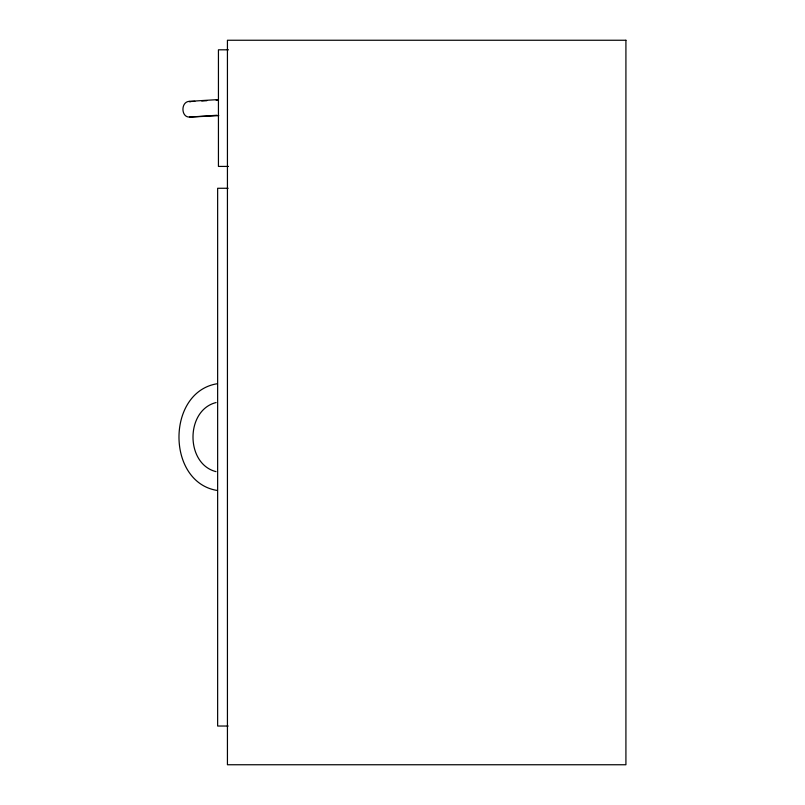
<?xml version="1.0" encoding="UTF-8"?>
<svg xmlns="http://www.w3.org/2000/svg" width="805" height="805" viewBox="0 0 805 805"><rect width="100%" height="100%" fill="white"/><g stroke="black" fill="none" stroke-linecap="round" stroke-linejoin="round"><path stroke-width="1.21" d="M191.268 116.725C180.783 119.754 179.857 100.394 190.493 101.36C199.761 100.655 209.038 100.142 218.306 99.589M216.102 402.54C185.331 410.168 185.291 463.942 216.032 471.639M216.877 383.794C166.404 392.297 166.333 481.782 216.776 490.386M216.988 115.256L189.648 117.067L218.769 115.648M216.183 100.202L218.135 100.092M206.794 100.716L201.743 100.987M194.85 101.329L188.994 101.531L190.654 101.692M228.479 49.809L218.437 49.809L218.437 166.424L228.479 166.424M228.157 188.269L217.642 188.269L217.642 726.03L228.157 726.03M625.918 40.25L227.433 40.25L227.433 764.75L625.918 764.75L625.918 40.25"/></g></svg>
